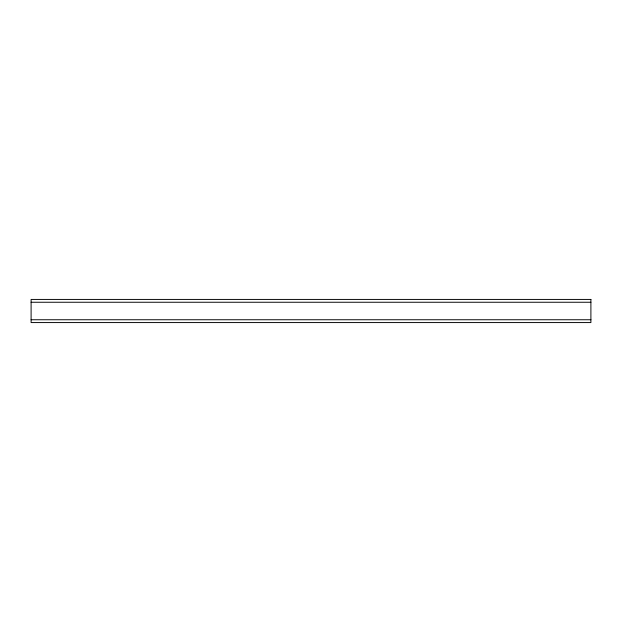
<?xml version="1.0" encoding="UTF-8"?>
<svg xmlns="http://www.w3.org/2000/svg" width="622" height="622" viewBox="0 0 622 622"><rect width="100%" height="100%" fill="white"/><g stroke="black" fill="none" stroke-linecap="round" stroke-linejoin="round"><path stroke-width="0.93" d="M31.1 302.253L590.9 302.253M31.1 319.747L590.9 319.747M590.9 299.431L31.1 299.431L31.1 322.569L590.9 322.569L590.9 299.431"/></g></svg>
